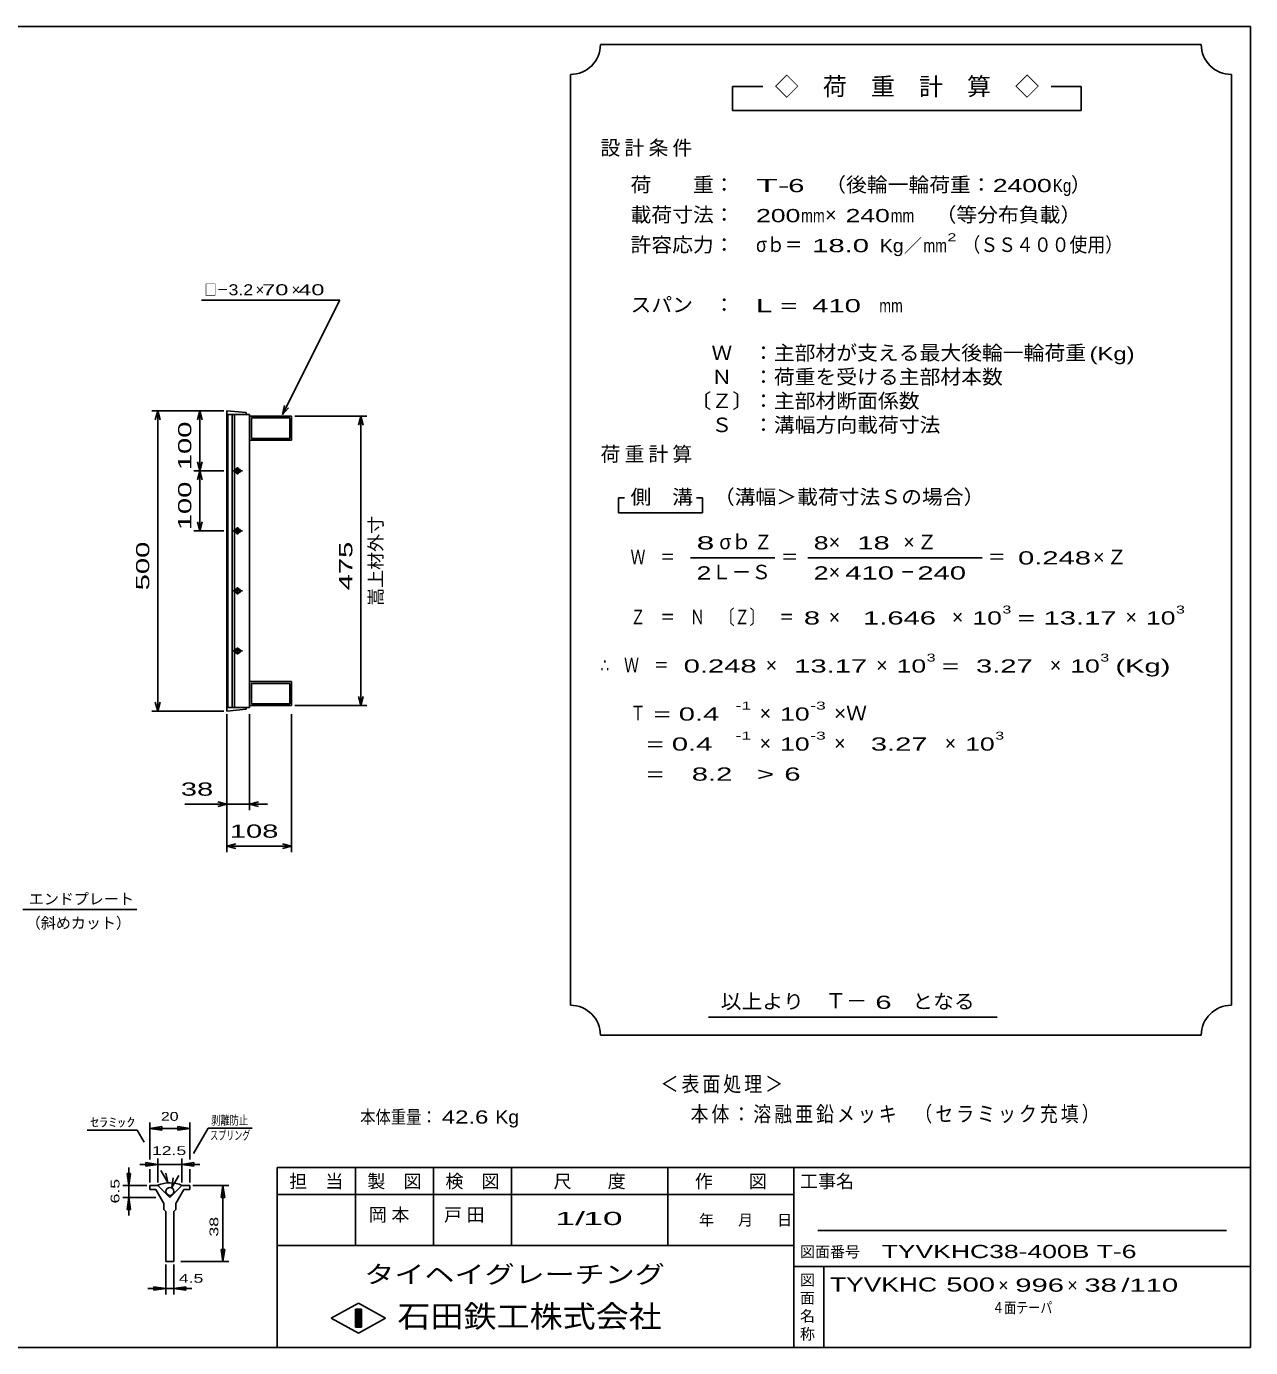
# Model space of a CAD drawing. Units: millimetres, scale not verified, with parts at other scales. Extents: x -1820 to 1736, y -1282 to 1048.
# Drawn here: x -301 to 1736, y -1152 to 1048 of the extents above; entities that cross this region are included whole.
import ezdxf
from ezdxf.enums import TextEntityAlignment as Align

# ---------------------------------------------------------------- set-up
doc = ezdxf.new("R2010")
doc.units = ezdxf.units.MM
doc.header["$LTSCALE"] = 10
for name, color, linetype, lineweight in [('CADPAC_LAYER_0000', 150, 'Continuous', 25), ('CADPAC_LAYER_0016', 3, 'Continuous', 25), ('CADPAC_LAYER_0022', 2, 'Continuous', 25), ('CADPAC_LAYER_0032', 4, 'Continuous', 25)]:
    doc.layers.add(name, color=color, linetype=linetype, lineweight=lineweight)
doc.styles.add('ベクトル', font='')
doc.styles.get('ベクトル').set_extended_font_data('ベクトル')

msp = doc.modelspace()

# ---------------------------------------------------------------- linework, layer by layer
at = {"layer": 'CADPAC_LAYER_0000'}
for p, q in [((-1724, 1048.5), (1736, 1048.5)), ((1736, 1048.5), (1736, -1151.5)), ((1736, -851.5), (116, -851.5)), ((116, -851.5), (116, -1151.5)), ((246, -851.5), (246, -981.5)), ((376, -981.5), (376, -851.5)), ((506, -851.5), (506, -981.5)), ((766, -981.5), (766, -851.5)), ((976, -851.5), (976, -1151.5)), ((976, -896.5), (116, -896.5)), ((1696, -956.5), (1016, -956.5)), ((116, -981.5), (976, -981.5)), ((976, -1016.5), (1736, -1016.5)), ((1026, -1151.5), (1026, -1016.5)), ((206, -1102.5), (251, -1077.5)), ((251, -1077.5), (296, -1102.5)), ((246, -1087.5), (256, -1087.5)), ((246, -1117.5), (246, -1087.5)), ((246, -1087.5), (248, -1087.5)), ((248, -1087.5), (248, -1117.5)), ((250, -1117.5), (250, -1087.5)), ((250, -1087.5), (252, -1087.5)), ((252, -1087.5), (252, -1117.5)), ((254, -1117.5), (254, -1087.5)), ((254, -1087.5), (256, -1087.5)), ((256, -1087.5), (256, -1117.5)), ((256, -1087.5), (256, -1117.5)), ((251, -1127.5), (206, -1102.5)), ((256, -1117.5), (246, -1117.5)), ((248, -1117.5), (250, -1117.5)), ((296, -1102.5), (251, -1127.5)), ((252, -1117.5), (254, -1117.5)), ((1736, -1151.5), (-1724, -1151.5))]:
    msp.add_line(p, q, dxfattribs=at)
at = {"layer": 'CADPAC_LAYER_0016'}
for p, q in [((64, 405.5), (32, 408.5)), ((32, 408.5), (32, 402.5)), ((32, 402.5), (64, 402.5)), ((32, 402.5), (32, -85.5)), ((70, 402.5), (32, 402.5)), ((34, 402.5), (34, -85.5)), ((41, -85.5), (41, 402.5)), ((45, 402.5), (45, -85.5)), ((64, 402.5), (64, 405.5)), ((70, -85.5), (70, 402.5)), ((70, 399.5), (140, 399.5)), ((70, 359.5), (70, 399.5)), ((73, 396.5), (137, 396.5)), ((73, 362.5), (73, 396.5)), ((137, 396.5), (137, 362.5)), ((140, 399.5), (140, 359.5)), ((140, 359.5), (70, 359.5)), ((137, 362.5), (73, 362.5)), ((42, 308.5), (58, 308.5)), ((52, 311.5), (48, 311.5)), ((50, 314.5), (50, 302.5)), ((48, 305.5), (52, 305.5)), ((42, 208.5), (58, 208.5)), ((52, 211.5), (48, 211.5)), ((48, 205.5), (52, 205.5)), ((50, 214.5), (50, 202.5)), ((52, 111.5), (48, 111.5)), ((50, 114.5), (50, 102.5)), ((42, 108.5), (58, 108.5)), ((48, 105.5), (52, 105.5)), ((42, 8.5), (58, 8.5)), ((52, 11.5), (48, 11.5)), ((48, 5.5), (52, 5.5)), ((50, 14.5), (50, 2.5)), ((140, -42.5), (70, -42.5)), ((70, -42.5), (70, -82.5)), ((140, -82.5), (140, -42.5)), ((137, -45.5), (73, -45.5)), ((73, -45.5), (73, -79.5)), ((137, -79.5), (137, -45.5)), ((32, -85.5), (64, -85.5)), ((32, -91.5), (32, -85.5)), ((32, -85.5), (70, -85.5)), ((64, -85.5), (64, -88.5)), ((70, -82.5), (140, -82.5)), ((73, -79.5), (137, -79.5)), ((64, -88.5), (32, -91.5))]:
    msp.add_line(p, q, dxfattribs=at)
for centre, radius, start, end in [((48, 308.5), 3, 90, 270), ((50, 308.5), 4, 46.6, 133.4), ((52, 308.5), 3, 270, 90), ((50, 308.5), 4, 226.6, 313.4), ((48, 208.5), 3, 90, 270), ((50, 208.5), 4, 46.6, 133.4), ((50, 208.5), 4, 226.6, 313.4), ((52, 208.5), 3, 270, 90), ((48, 108.5), 3, 90, 270), ((50, 108.5), 4, 46.6, 133.4), ((52, 108.5), 3, 270, 90), ((50, 108.5), 4, 226.6, 313.4), ((48, 8.5), 3, 90, 270), ((50, 8.5), 4, 46.6, 133.4), ((50, 8.5), 4, 226.6, 313.4), ((52, 8.5), 3, 270, 90)]:
    msp.add_arc(centre, radius, start, end, dxfattribs=at)
at = {"layer": 'CADPAC_LAYER_0022', "color": 4}
for p, q in [((1654, 1018.5), (654, 1018.5)), ((604, 968.5), (604, -581.5)), ((1704, -581.5), (1704, 968.5)), ((924, 948.5), (874, 948.5)), ((874, 948.5), (874, 908.5)), ((1454, 948.5), (1404, 948.5)), ((1454, 908.5), (1454, 948.5)), ((874, 908.5), (1454, 908.5)), ((220, 592.5), (-10, 592.5)), ((125, 402.5), (220, 592.5)), ((27, 408.5), (-93, 408.5)), ((-83, 408.5), (-87, 393.5)), ((-79, 393.5), (-83, 408.5)), ((-83, 408.5), (-83, -91.5)), ((27, 408.5), (-23, 408.5)), ((-13, 408.5), (-17, 393.5)), ((-9, 393.5), (-13, 408.5)), ((-13, 408.5), (-13, 308.5)), ((125, 402.5), (128, 417.1)), ((125, 402.5), (135, 413.5)), ((145, 399.5), (265, 399.5)), ((255, 399.5), (251, 384.5)), ((259, 384.5), (255, 399.5)), ((255, 399.5), (255, -82.5)), ((-23, 308.5), (27, 308.5)), ((-13, 308.5), (-17, 323.5)), ((-13, 308.5), (-17, 293.5)), ((-9, 323.5), (-13, 308.5)), ((-9, 293.5), (-13, 308.5)), ((-13, 308.5), (-13, 208.5)), ((694, 263.5), (684, 263.5)), ((684, 263.5), (684, 238.5)), ((824, 263.5), (814, 263.5)), ((824, 238.5), (824, 263.5)), ((-13, 208.5), (-17, 223.5)), ((-9, 223.5), (-13, 208.5)), ((684, 238.5), (824, 238.5)), ((-23, 208.5), (27, 208.5)), ((804, 163.5), (944, 163.5)), ((999, 163.5), (1289, 163.5)), ((-83, -91.5), (-87, -76.5)), ((-79, -76.5), (-83, -91.5)), ((265, -82.5), (145, -82.5)), ((255, -82.5), (251, -67.5)), ((259, -67.5), (255, -82.5)), ((-93, -91.5), (27, -91.5)), ((32, -96.5), (32, -256.5)), ((32, -326.5), (32, -96.5)), ((70, -256.5), (70, -96.5)), ((140, -326.5), (140, -96.5)), ((32, -246.5), (-38, -246.5)), ((32, -246.5), (17, -242.5)), ((17, -250.5), (32, -246.5)), ((32, -246.5), (70, -246.5)), ((70, -246.5), (85, -242.5)), ((85, -250.5), (70, -246.5)), ((70, -246.5), (100, -246.5)), ((32, -316.5), (47, -312.5)), ((47, -320.5), (32, -316.5)), ((32, -316.5), (140, -316.5)), ((140, -316.5), (125, -312.5)), ((125, -320.5), (140, -316.5)), ((-307.5, -421.9), (-117.5, -421.9)), ((834, -601.5), (1314, -601.5)), ((654, -631.5), (1654, -631.5))]:
    msp.add_line(p, q, dxfattribs=at)
for centre, start, end in [((604, 1018.5), 270, 0), ((1704, 1018.5), 180, 270), ((604, -631.5), 0, 90), ((1704, -631.5), 90, 180)]:
    msp.add_arc(centre, 50, start, end, dxfattribs=at)
at = {"layer": 'CADPAC_LAYER_0032'}
for p, q in [((-200.33, -789.5), (-117, -789.5)), ((-105.33, -809.5), (-117, -789.5)), ((-96, -838.5), (-96, -776.5)), ((-96, -786.5), (-76, -783.5)), ((-76, -789.5), (-96, -786.5)), ((-96, -786.5), (-29.33, -786.5)), ((-76, -789.5), (-76, -783.5)), ((-29.33, -786.5), (-49.33, -783.5)), ((-49.33, -789.5), (-49.33, -783.5)), ((-49.33, -789.5), (-29.33, -786.5)), ((-29.33, -838.5), (-29.33, -776.5)), ((-23.33, -828.17), (1, -786.17)), ((1, -786.17), (74.34, -786.17)), ((-131, -881.5), (-131, -851.5)), ((-82.67, -846.5), (-112.67, -846.5)), ((-82.67, -846.5), (-102.67, -843.5)), ((-102.67, -843.5), (-102.67, -849.5)), ((-102.67, -849.5), (-82.67, -846.5)), ((-96, -876.5), (-96, -854.5)), ((-82.67, -876.5), (-82.67, -836.5)), ((-82.67, -846.5), (-42.67, -846.5)), ((-66, -876.5), (-77.67, -856.5)), ((-42.67, -836.5), (-42.67, -876.5)), ((-42.67, -846.5), (-22.67, -843.5)), ((-22.67, -849.5), (-42.67, -846.5)), ((-42.67, -846.5), (-12.67, -846.5)), ((-29.33, -876.5), (-29.33, -854.5)), ((-22.67, -843.5), (-22.67, -849.5)), ((-131, -881.5), (-134, -861.5)), ((-134, -861.5), (-128, -861.5)), ((-128, -861.5), (-131, -881.5)), ((-66, -876.5), (-69.67, -860.83)), ((-59.33, -884.83), (-48, -864.83)), ((-59.33, -884.83), (-57, -868.83)), ((-141, -881.5), (-101, -881.5)), ((-141, -901.5), (-86, -901.5)), ((-134, -921.5), (-131, -901.5)), ((-131, -901.5), (-131, -881.5)), ((-128, -921.5), (-131, -901.5)), ((-131, -931.5), (-131, -901.5)), ((-96, -881.5), (-96, -888.17)), ((-82.67, -881.5), (-96, -881.5)), ((-96, -888.17), (-86, -888.17)), ((-86, -888.17), (-72.67, -911.5)), ((-62.67, -901.5), (-82.67, -881.5)), ((-42.67, -881.5), (-62.67, -901.5)), ((-52.67, -911.5), (-39.33, -888.17)), ((-29.33, -881.5), (-42.67, -881.5)), ((-39.33, -888.17), (-29.33, -888.17)), ((-29.33, -888.17), (-29.33, -881.5)), ((-24.33, -881.5), (35.67, -881.5)), ((22.67, -901.5), (25.67, -881.5)), ((22.67, -901.5), (28.67, -901.5)), ((28.67, -901.5), (25.67, -881.5)), ((25.67, -1008.17), (25.67, -881.5)), ((-134, -921.5), (-128, -921.5)), ((-72.67, -911.5), (-72.67, -921.5)), ((-72.67, -921.5), (-69.33, -924.83)), ((-56, -924.83), (-52.67, -921.5)), ((-52.67, -921.5), (-52.67, -911.5)), ((-69.33, -924.83), (-69.33, -1008.17)), ((-56, -1008.17), (-56, -924.83)), ((25.67, -1008.17), (22.67, -988.17)), ((22.67, -988.17), (28.67, -988.17)), ((28.67, -988.17), (25.67, -1008.17)), ((-69.33, -1008.17), (-56, -1008.17)), ((-44.33, -1008.17), (35.67, -1008.17)), ((-69.33, -1063.17), (-69.33, -1013.17)), ((-56, -1063.17), (-56, -1013.17)), ((-99.33, -1053.17), (-69.33, -1053.17)), ((-69.33, -1053.17), (-89.33, -1050.17)), ((-89.33, -1056.17), (-89.33, -1050.17)), ((-89.33, -1056.17), (-69.33, -1053.17)), ((-69.33, -1053.17), (-56, -1053.17)), ((-56, -1053.17), (-36, -1050.17)), ((-36, -1056.17), (-56, -1053.17)), ((-56, -1053.17), (-26, -1053.17)), ((-36, -1056.17), (-36, -1050.17))]:
    msp.add_line(p, q, dxfattribs=at)
msp.add_circle((-62.67, -891.5), 6.67, dxfattribs=at)
msp.add_arc((-63, -927.18), 50, 66, 113, dxfattribs=at)

# ---------------------------------------------------------------- texts
at = {"layer": 'CADPAC_LAYER_0000', "style": 'ベクトル'}
for s, height, p in [('担\u3000当', 21.99, (136, -874.5)), ('製\u3000図', 21.99, (266, -874.5)), ('検\u3000図', 21.99, (396, -874.5)), ('尺\u3000\u3000度', 21.99, (576, -874.5)), ('作\u3000\u3000図', 21.99, (811, -874.5)), ('工事名', 21.99, (986, -874.5)), ('年', 18.33, (818, -939)), ('月', 18.33, (883, -939)), ('日', 18.33, (948, -939)), ('図面番号', 18.33, (986, -992)), ('図', 18.33, (986, -1039)), ('面', 18.33, (986, -1069)), ('名', 18.33, (986, -1099)), ('称', 18.33, (986, -1129))]:
    msp.add_text(s, height=height, dxfattribs=at).set_placement(p, align=Align.MIDDLE_LEFT)
at = {"layer": 'CADPAC_LAYER_0000', "color": 222, "style": 'ベクトル'}
for s, height, width, p in [('タイヘイグレーチング', 29.33, 1.25, (261, -1029.5)), ('石田鉄工株式会社', 36.66, 1.1, (316, -1099.5))]:
    msp.add_text(s, height=height, dxfattribs=dict(at, width=width)).set_placement(p, align=Align.MIDDLE_LEFT)
at = {"layer": 'CADPAC_LAYER_0022', "style": 'ベクトル'}
for s, height, p in [('◇\u3000荷\u3000重\u3000計\u3000算\u3000◇', 29.33, (944, 948.5)), ('）', 24.19, (1437, 785)), ('×', 24.19, (1028, 735)), ('／', 21.99, (1159, 683.5)), ('×', 18.33, (80, 610)), ('×', 18.33, (140, 610)), ('σｂ', 24.19, (852, 190)), ('×', 24.19, (1034, 190)), ('Ｌ－Ｓ', 24.19, (839, 140)), ('×', 24.19, (1034, 140)), ('×', 24.19, (1034, 65)), ('×', 24.19, (1239, 65)), ('×', 24.19, (1528, 65)), ('×', 24.19, (929, -15)), ('×', 24.19, (1113, -15)), ('×', 24.19, (1402, -15)), ('×', 24.19, (919, -95)), ('×', 24.19, (919, -145)), ('×', 24.19, (1043, -145)), ('×', 24.19, (1227, -145)), ('エンドプレート', 18.33, (-297.5, -404.4)), ('（斜めカット）', 18.33, (-302.5, -444.4)), ('Ｔ－', 25.66, (1028, -574)), ('×', 21.99, (1316, -1047.5)), ('×', 21.99, (1431, -1047.5))]:
    msp.add_text(s, height=height, dxfattribs=at).set_placement(p, align=Align.MIDDLE_LEFT)
for s, height, width, p in [('荷\u3000\u3000重：\u3000', 24.19, 1.05, (704, 785)), ('T-', 21.99, 2, (913, 783.5)), (' 6 ', 21.99, 1.65, (953, 783.5)), ('（後輪一輪荷重：', 24.19, 1.05, (1028, 785)), ('2400', 21.99, 1.5, (1307, 783.5)), ('Kg', 21.99, 0.85, (1407, 783.5)), ('載荷寸法：\u3000', 24.19, 1.05, (704, 735)), ('\u3000（等分布負載）', 24.19, 1.05, (1177, 735)), ('200', 21.99, 1.5, (913, 733.5)), ('mm', 21.99, 0.8, (988, 733.5)), ('240', 21.99, 1.5, (1062, 733.5)), ('mm', 21.99, 0.8, (1137, 733.5)), ('2', 13.2, 1.5, (1231.5, 697.5)), ('許容応力：\u3000', 24.19, 1.05, (704, 685)), ('σｂ＝', 24.19, 0.9, (913, 685)), (' 18.0', 21.99, 1.65, (993, 683.5)), ('Kg', 21.99, 1.1, (1119, 683.5)), ('mm', 21.99, 0.8, (1191.5, 683.5)), ('（ＳＳ４００使用）', 24.19, 0.9, (1256.5, 685)), ('□－', 18.33, 0.8, (-5, 610)), ('3.2', 18.33, 1.2, (35, 610)), (' 70 ', 18.33, 1.6, (80, 610)), (' 40 ', 18.33, 1.6, (140, 610)), ('スパン\u3000：\u3000', 24.19, 1.05, (704, 585)), ('L = ', 21.99, 1.65, (913, 583.5)), (' 410 ', 21.99, 1.65, (993, 583.5)), ('mm', 21.99, 0.8, (1118, 583.5)), ('\u3000Ｗ\u3000：主部材が支える最大後輪一輪荷重', 24.19, 1.05, (804, 505)), ('(Kg)', 21.99, 1.35, (1468, 503.5)), ('\u3000Ｎ\u3000：荷重を受ける主部材本数', 24.19, 1.05, (804, 465)), ('〔Ｚ〕：主部材断面係数', 24.19, 1.05, (804, 425)), ('\u3000Ｓ\u3000：溝幅方向載荷寸法', 24.19, 1.05, (804, 385)), ('側\u3000溝', 24.19, 1.05, (704, 265)), ('\u3000（溝幅＞載荷寸法Ｓの場合）', 24.19, 1.05, (808, 265)), ('8', 21.99, 1.8, (814, 188.5)), ('Ｚ', 24.19, 0.9, (910, 190)), ('8', 21.99, 1.5, (1009, 188.5)), (' 18 ', 21.99, 1.65, (1068, 188.5)), ('Ｗ\u3000＝', 24.19, 0.75, (704, 165)), ('＝', 24.19, 0.9, (954, 165)), ('＝', 24.19, 0.9, (1299, 165)), ('0.248', 21.99, 1.65, (1349, 163.5)), ('2', 21.99, 1.5, (814, 138.5)), ('2', 21.99, 1.5, (1009, 138.5)), (' 410 ', 21.99, 1.65, (1048, 138.5)), ('－', 24.19, 0.75, (1153, 140)), (' 240 ', 21.99, 1.65, (1168, 138.5)), ('Ｚ\u3000＝\u3000Ｎ\u3000〔Ｚ〕\u3000＝', 24.19, 0.75, (704, 65)), (' 8 ', 21.99, 1.65, (979, 63.5)), ('  1.646', 21.99, 1.65, (1064, 63.5)), ('10', 21.99, 1.5, (1273, 63.5)), ('3', 13.2, 1.5, (1323, 77.5)), ('=', 21.99, 1.7, (1348, 63.5)), (' 13.17', 21.99, 1.65, (1378, 63.5)), ('10', 21.99, 1.5, (1562, 63.5)), ('3', 13.2, 1.5, (1612, 77.5)), ('3', 13.2, 1.5, (1197, -2.5)), ('3', 13.2, 1.5, (1486, -2.5)), ('∴\u3000Ｗ\u3000＝', 24.19, 0.75, (654, -15)), (' 0.248', 21.99, 1.65, (779, -16.5)), (' 13.17', 21.99, 1.65, (963, -16.5)), ('10', 21.99, 1.5, (1147, -16.5)), ('=', 21.99, 1.7, (1222, -16.5)), ('  3.27', 21.99, 1.65, (1252, -16.5)), ('10', 21.99, 1.5, (1436, -16.5)), ('(Kg)', 21.99, 1.65, (1511, -16.5)), ('Ｔ', 24.19, 0.75, (704, -95)), (' = 0.4', 21.99, 1.65, (729, -96.5)), ('-1', 13.2, 1.65, (879, -82.5)), ('10', 21.99, 1.5, (953, -96.5)), ('-3', 13.2, 1.65, (1003, -82.5)), ('×Ｗ', 24.19, 1.05, (1043, -95)), ('-1', 13.2, 1.65, (879, -132.5)), ('-3', 13.2, 1.65, (1003, -132.5)), ('3', 13.2, 1.5, (1311, -132.5)), ('  = 0.4', 21.99, 1.65, (704, -146.5)), ('10', 21.99, 1.5, (953, -146.5)), ('  3.27', 21.99, 1.65, (1077, -146.5)), ('10', 21.99, 1.5, (1261, -146.5)), ('  =', 21.99, 1.65, (704, -196.5)), ('  8.2', 21.99, 1.65, (779, -196.5)), ('>', 21.99, 1.7, (914, -196.5)), (' 6 ', 21.99, 1.65, (946.5, -196.5)), (' 38 ', 21.99, 1.65, (-58, -221.5)), (' 108 ', 21.99, 1.65, (23.5, -291.5)), ('以上より\u3000', 24.19, 1.05, (854, -575)), (' 6 ', 21.99, 1.65, (1098, -576.5)), ('となる', 24.19, 1.05, (1173, -575)), ('本体重量：', 21.99, 0.85, (254, -767.5)), (' 42.6', 21.99, 1.35, (379, -767.5)), ('Kg', 21.99, 1.1, (479, -767.5)), ('1/', 21.99, 2, (579, -936.5)), (' 10 ', 21.99, 2, (609, -936.5)), ('TYVKHC38-400B T-6', 21.99, 1.5, (1122, -991.5)), ('TYVKHC', 23.46, 1.4, (1036, -1046.5)), (' 500 ', 23.46, 1.55, (1216, -1046.5)), (' 996 ', 21.99, 1.65, (1331, -1047.5)), (' 38 ', 21.99, 1.65, (1446, -1047.5)), ('/', 21.99, 1.65, (1521, -1047.5)), (' 110 ', 21.99, 1.65, (1521, -1047.5)), ('４面テーパ', 18.33, 0.8, (1306, -1085))]:
    msp.add_text(s, height=height, dxfattribs=dict(at, width=width)).set_placement(p, align=Align.MIDDLE_LEFT)
at = {"layer": 'CADPAC_LAYER_0022', "style": 'ベクトル', "width": 1.65}
for s, p in [(' 100 ', (-38, 296)), (' 100 ', (-38, 196)), (' 500 ', (-108, 96)), (' 475', (230, 96))]:
    msp.add_text(s, height=21.99, rotation=90, dxfattribs=at).set_placement(p, align=Align.MIDDLE_LEFT)
at = {"layer": 'CADPAC_LAYER_0022', "style": 'ベクトル'}
msp.add_text('嵩上材外寸', height=21.99, rotation=90, dxfattribs=at).set_placement((280, 83.5), align=Align.MIDDLE_LEFT)
at = {"layer": 'CADPAC_LAYER_0022', "attachment_point": 4, "style": 'ベクトル'}
for s, insert, char_height in [('\\T1.21;設計条件', (654, 845), 24.19), ('\\T1.21;荷重計算', (654, 335), 24.19), ('\\T1.21;×Ｚ', (1158, 190), 24.19), ('\\T1.21;×Ｚ', (1474, 165), 24.19), ('\\T1.17;\\W0.85;＜表面処理＞', (754, -714), 25.66), ('\\T1.17;\\W0.85;本体：溶融亜鉛メッキ', (804, -764), 25.66), ('\\T1.17;\\W0.85;（セラミック充填）', (1176.5, -764), 25.66), ('\\T1.25;岡本\u3000', (268.5, -931.5), 21.99), ('\\T1.25;戸田\u3000', (393.5, -931.5), 21.99)]:
    msp.add_mtext(s, dxfattribs=dict(at, insert=insert, char_height=char_height))
at = {"layer": 'CADPAC_LAYER_0032', "color": 2, "style": 'ベクトル'}
for s, width, p in [('ｾﾗﾐｯｸ', 1.5, (-195.33, -776.5)), ('20', 1.35, (-77.67, -766.5)), ('剥離防止', 0.75, (6, -773.17)), ('スプリング', 0.65, (4.34, -798.17)), ('12.5', 1.5, (-92.67, -823.5)), (' 4.5 ', 1.5, (-56, -1036.17))]:
    msp.add_text(s, height=14.66, dxfattribs=dict(at, width=width)).set_placement(p, align=Align.MIDDLE_LEFT)
at = {"layer": 'CADPAC_LAYER_0032', "color": 2, "style": 'ベクトル', "width": 1.5}
for s, p in [('6.5', (-154, -911.5)), (' 38 ', (10.67, -974.83))]:
    msp.add_text(s, height=14.66, rotation=90, dxfattribs=at).set_placement(p, align=Align.MIDDLE_LEFT)

doc.saveas('drawing.dxf')
